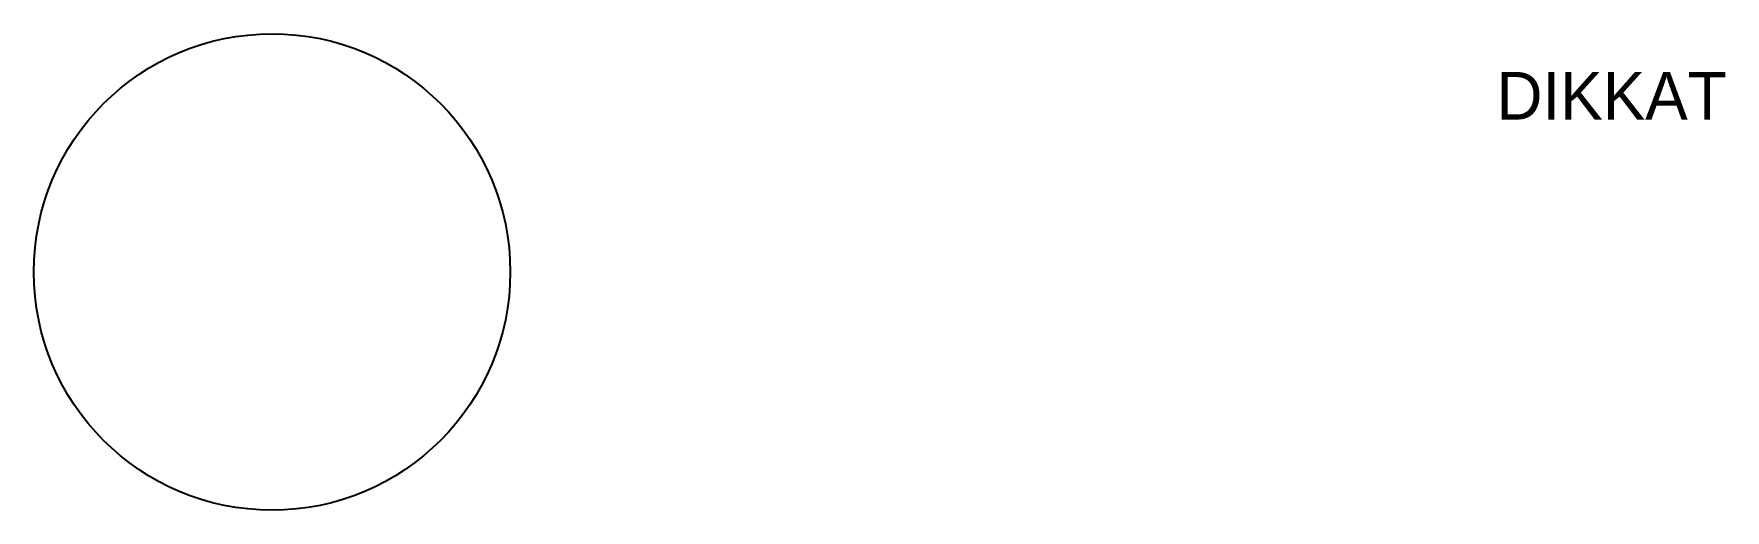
# Model space of a CAD drawing. Header units: metres. Extents: x 226 to 581, y -218 to -118.
import ezdxf

# ---------------------------------------------------------------- set-up
doc = ezdxf.new("R2010")
doc.units = ezdxf.units.M
doc.layers.add('DENETIM_NOTLARI', color=1, linetype='CONTINUOUS')

msp = doc.modelspace()

# ---------------------------------------------------------------- linework, layer by layer
at = {"layer": 'DENETIM_NOTLARI'}
msp.add_circle((276, -168), 50, dxfattribs=at)

# ---------------------------------------------------------------- texts
msp.add_text('DIKKAT', height=10, dxfattribs=at).set_placement((533, -136))

doc.saveas('drawing.dxf')
